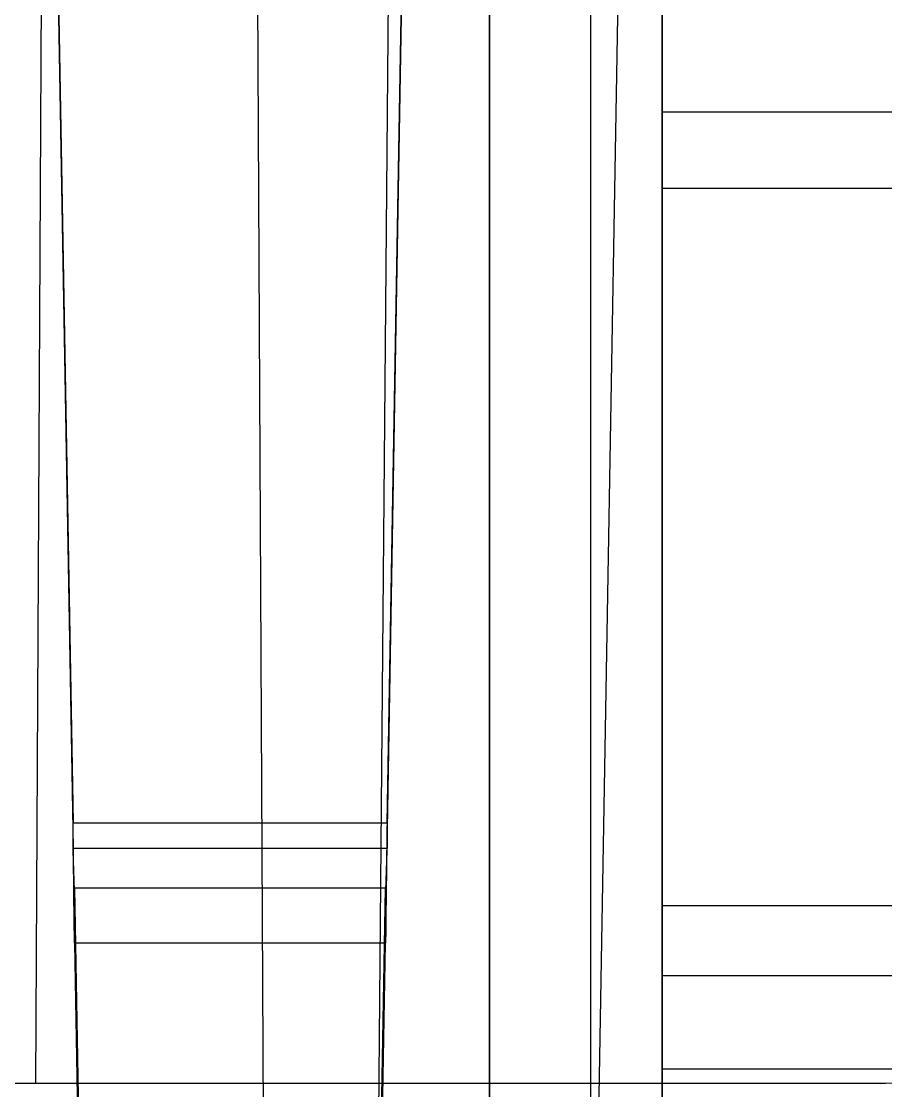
# Model space of a CAD drawing. Extents: x -4.83 to 4.83, y -5.56 to 3.84.
# Drawn here: x -2.65 to -1.45, y -3.83 to -2.345 of the extents above; entities that cross this region are included whole.
import ezdxf

# ---------------------------------------------------------------- set-up
doc = ezdxf.new("R2010")
doc.units = 0
doc.layers.get('0').update_dxf_attribs({"linetype": 'CONTINUOUS'})

# ---------------------------------------------------------------- blocks, each defined once
blk = doc.blocks.new('*U1')
at = {"color": 250}
for p, q in [((-2.61, 0, 0.42), (-2.63, -3.82, 0.4)), ((-1.8594, -4.0856, 0.9328), (-1.8594, 0, 0.9328)), ((-1.76, 0, 0.88), (-1.76, -4.0856, 0.88)), ((-1.45, -3.82, 0.4), (-1.45, -3.82))]:
    blk.add_line(p, q, dxfattribs=at)
at = {"color": 250, "extrusion": (0, -0.005236, 0.999986)}
for p in [(-2.61, 0, 0.42), (-1.45, -3.82, 0.4)]:
    blk.add_line(p, (-2.63, -3.82, 0.4), dxfattribs=at)
at = {"color": 250, "extrusion": (-0.999986, -0.005236, 0)}
for p, q in [((-2.3342, 0, 1.6358), (-2.3111, -4.4123, 1.6016)), ((-2.3342, 0, 2.2458), (-2.3108, -4.4696, 2.2692))]:
    blk.add_line(p, q, dxfattribs=at)
at = {"color": 250, "extrusion": (-0.828721, 0, -0.559661)}
for p, q in [((-2.3342, 0, 1.6358), (-2.3111, -4.4123, 1.6016)), ((-1.8594, -4.0856, 0.9328), (-1.8594, 0, 0.9328))]:
    blk.add_line(p, q, dxfattribs=at)
at = {"color": 250, "extrusion": (-0.707107, 0, 0.707107)}
for p, q in [((-2.3342, 0, 2.2458), (-2.3108, -4.4696, 2.2692)), ((-2.1587, -4.4687, 2.4213), (-2.1197, 0, 2.4603))]:
    blk.add_line(p, q, dxfattribs=at)
at = {"color": 250, "extrusion": (0, -0.008727, 0.999962)}
for p, q in [((-2.1587, -4.4687, 2.4213), (-2.1197, 0, 2.4603)), ((-2, 0, 2.4603), (-2, -4.4687, 2.4213))]:
    blk.add_line(p, q, dxfattribs=at)
at = {"color": 250, "extrusion": (1, 0, 0)}
for p, q in [((-2, -4.47, 2.42), (-2, 0, 2.4603)), ((-2, 0, 2.4603), (-2, -4.4687, 2.4213))]:
    blk.add_line(p, q, dxfattribs=at)
at = {"color": 250, "extrusion": (0, -0.009019, 0.999959)}
blk.add_line((-2, -4.47, 2.42), (-2, 0, 2.4603), dxfattribs=at)
at = {"color": 250, "extrusion": (0, -1e-16, -1)}
for p, q in [((-1.76, 0, 0.88), (-1.76, -4.0856, 0.88)), ((-1.45, -3.82), (-3.41, -3.82))]:
    blk.add_line(p, q, dxfattribs=at)
at = {"color": 250, "extrusion": (0, -1, 1e-16)}
for p, q in [((-1.45, -3.82), (-3.41, -3.82)), ((-1.45, -3.82, 0.4), (-2.63, -3.82, 0.4)), ((-1.45, -3.82, 0.4), (-1.45, -3.82))]:
    blk.add_line(p, q, dxfattribs=at)
at = {"color": 250}
blk.add_polyline3d([(-2.63, -3.82, 0.4), (-2.6325, -3.82, 0.4), (-2.6349, -3.82, 0.4), (-2.6374, -3.82, 0.4001), (-2.6399, -3.82, 0.4001), (-2.6423, -3.82, 0.4002), (-2.6448, -3.82, 0.4003), (-2.6473, -3.82, 0.4005), (-2.6497, -3.82, 0.4006)], dxfattribs=at)
blk.add_polyline3d([(-2.63, -3.82, 0.4), (-2.6325, -3.82, 0.4), (-2.6349, -3.82, 0.4), (-2.6374, -3.82, 0.4001), (-2.6399, -3.82, 0.4001), (-2.6423, -3.82, 0.4002), (-2.6448, -3.82, 0.4003), (-2.6473, -3.82, 0.4005), (-2.6497, -3.82, 0.4006)], dxfattribs=at)
at = {"color": 250, "extrusion": (0, -1e-16, -1)}
blk.add_arc((1.45, -3.52), 0.3, 180, 270, dxfattribs=at)
blk.add_arc((1.45, -3.52), 0.3, 180, 270, dxfattribs=at)
blk = doc.blocks.new('*U2')
at = {"extrusion": (3.57607e-09, 0.422618, 0.906308)}
for p, q in [((-1.76, -2.471, 2.8139), (-1.76, -0.2052, 1.7574)), ((-1.44, -2.471, 2.8139), (-1.76, -2.471, 2.8139))]:
    blk.add_line(p, q, dxfattribs=at)
at = {"extrusion": (-1, 8.7142e-09, -1.17738e-10)}
for p, q in [((-1.76, -2.471, 2.8139), (-1.76, -0.2052, 1.7574)), ((-1.76, -2.5767, 2.5874), (-1.76, -0.3109, 1.5308)), ((-1.76, -2.471, 2.8139), (-1.76, -2.5767, 2.5874))]:
    blk.add_line(p, q, dxfattribs=at)
at = {"extrusion": (-3.57607e-09, -0.422618, -0.906308)}
for q in [(-1.76, -0.3109, 1.5308), (-1.44, -2.5767, 2.5874)]:
    blk.add_line((-1.76, -2.5767, 2.5874), q, dxfattribs=at)
at = {"extrusion": (-1, 8.19598e-09, -2.56785e-10)}
for p, q in [((-1.76, -2.471, 2.8139), (-1.76, -2.5767, 2.5874)), ((-1.76, -3.5734, 2.2246), (-1.76, -3.7999, 2.3302))]:
    blk.add_line(p, q, dxfattribs=at)
for p, q in [((-1.44, -2.471, 2.8139), (-1.76, -2.471, 2.8139)), ((-1.76, -2.5767, 2.5874), (-1.44, -2.5767, 2.5874)), ((-1.44, -3.5734, 2.2246), (-1.76, -3.5734, 2.2246)), ((-1.76, -3.6699, 2.0176), (-1.44, -3.6699, 2.0176)), ((-1.76, -3.7999, 2.3302), (-1.44, -3.7999, 2.3302))]:
    blk.add_line(p, q)
at = {"extrusion": (-1, 8.13195e-09, 5.53053e-11)}
for p, q in [((-1.76, -3.5734, 2.2246), (-1.76, -3.7999, 2.3302)), ((-1.76, -3.6699, 2.0176), (-1.76, -3.5734, 2.2246)), ((-1.76, -3.8964, 2.1233), (-1.76, -3.6699, 2.0176)), ((-1.76, -3.8964, 2.1233), (-1.76, -3.7999, 2.3302))]:
    blk.add_line(p, q, dxfattribs=at)
at = {"extrusion": (7.34668e-09, 0.906308, -0.422618)}
for p, q in [((-1.76, -3.6699, 2.0176), (-1.76, -3.5734, 2.2246)), ((-1.44, -3.5734, 2.2246), (-1.76, -3.5734, 2.2246)), ((-1.76, -3.6699, 2.0176), (-1.44, -3.6699, 2.0176))]:
    blk.add_line(p, q, dxfattribs=at)
at = {"extrusion": (-1, 1.6153e-08, -4.0003e-09)}
blk.add_line((-1.76, -3.8964, 2.1233), (-1.76, -3.6699, 2.0176), dxfattribs=at)
at = {"extrusion": (-7.34668e-09, -0.906308, 0.422618)}
for p, q in [((-1.76, -3.8964, 2.1233), (-1.76, -3.7999, 2.3302)), ((-1.76, -3.7999, 2.3302), (-1.44, -3.7999, 2.3302))]:
    blk.add_line(p, q, dxfattribs=at)
at = {"extrusion": (-1, 7.71115e-09, -3.07046e-11)}
blk.add_arc((2.8936, 1.9076, 1.76), 1, 25, 115, dxfattribs=at)
blk.add_arc((2.8936, 1.9076, 1.76), 1, 25, 115, dxfattribs=at)
at = {"extrusion": (-1, 7.71115e-09, -3.07045e-11)}
blk.add_arc((2.8936, 1.9076, 1.76), 0.75, 25, 115, dxfattribs=at)
at = {"extrusion": (1, -7.71115e-09, 3.07045e-11)}
blk.add_arc((-2.8936, 1.9076, -1.76), 0.75, 65, 155, dxfattribs=at)
at = {"extrusion": (-1, 1.40295e-08, -8.55401e-09)}
blk.add_arc((3.9871, 2.1655, 1.76), 0.35, 205, 280, dxfattribs=at)
blk.add_arc((3.9871, 2.1655, 1.76), 0.35, 205, 280, dxfattribs=at)
blk = doc.blocks.new('*U3')
at = {"color": 255, "extrusion": (0, 0.087156, -0.996195)}
for p, q in [((-2.6163, -1.2661, 3.4996), (-2.5779, -3.4583, 3.3078)), ((-2.1421, -3.4583, 3.3078), (-2.1037, -1.2661, 3.4996)), ((-2.5779, -3.4583, 3.3078), (-2.1421, -3.4583, 3.3078))]:
    blk.add_line(p, q, dxfattribs=at)
at = {"color": 255, "extrusion": (-0.999848, -0.017386, -0.001521)}
for p, q in [((-2.6163, -1.2661, 3.4996), (-2.5779, -3.4583, 3.3078)), ((-2.6163, -1.301, 3.8981), (-2.5779, -3.4932, 3.7063)), ((-2.5779, -3.4932, 3.7063), (-2.5779, -3.4583, 3.3078))]:
    blk.add_line(p, q, dxfattribs=at)
at = {"color": 255, "extrusion": (0.999848, -0.017386, -0.001521)}
for p, q in [((-2.1421, -3.4583, 3.3078), (-2.1037, -1.2661, 3.4996)), ((-2.1421, -3.4932, 3.7063), (-2.1037, -1.301, 3.8981)), ((-2.1421, -3.4583, 3.3078), (-2.1421, -3.4932, 3.7063))]:
    blk.add_line(p, q, dxfattribs=at)
at = {"color": 255, "extrusion": (0, -1e-16, -1)}
blk.add_line((-1.8033, -1.2626, 3.5), (-1.86, -4.5135, 3.5), dxfattribs=at)
at = {"color": 255, "extrusion": (-0.999848, 0.017452, 0)}
for p, q in [((-1.8033, -1.2626, 3.5), (-1.86, -4.5135, 3.5)), ((-1.8033, -1.2626, 3.9), (-1.86, -4.5135, 3.9))]:
    blk.add_line(p, q, dxfattribs=at)
at = {"color": 255}
for p, q in [((-1.8033, -1.2626, 3.9), (-1.86, -4.5135, 3.9)), ((-2.5779, -3.4583, 3.3078), (-2.1421, -3.4583, 3.3078)), ((-2.5779, -3.4932, 3.7063), (-2.5779, -3.4583, 3.3078)), ((-2.1421, -3.4583, 3.3078), (-2.1421, -3.4932, 3.7063)), ((-2.5779, -3.4932, 3.7063), (-2.1421, -3.4932, 3.7063)), ((-2.5759, -3.6251, 3.3166), (-2.5759, -3.5488, 3.7092)), ((-2.1441, -3.5488, 3.7092), (-2.5759, -3.5488, 3.7092)), ((-2.1441, -3.5488, 3.7092), (-2.1441, -3.6251, 3.3166)), ((-2.1441, -3.6251, 3.3166), (-2.5759, -3.6251, 3.3166))]:
    blk.add_line(p, q, dxfattribs=at)
at = {"color": 255, "extrusion": (0, -0.087156, 0.996195)}
for p, q in [((-2.6163, -1.301, 3.8981), (-2.5779, -3.4932, 3.7063)), ((-2.1421, -3.4932, 3.7063), (-2.1037, -1.301, 3.8981)), ((-2.5779, -3.4932, 3.7063), (-2.1421, -3.4932, 3.7063))]:
    blk.add_line(p, q, dxfattribs=at)
at = {"color": 255, "extrusion": (-0.999848, -0.017132, 0.00333)}
for p, q in [((-2.5759, -3.5488, 3.7092), (-2.5625, -4.3023, 3.8557)), ((-2.5759, -3.6251, 3.3166), (-2.5759, -3.5488, 3.7092)), ((-2.5759, -3.6251, 3.3166), (-2.5625, -4.3786, 3.463))]:
    blk.add_line(p, q, dxfattribs=at)
at = {"color": 255, "extrusion": (0, 0.190809, 0.981627)}
for p, q in [((-2.1441, -3.5488, 3.7092), (-2.5759, -3.5488, 3.7092)), ((-2.5759, -3.5488, 3.7092), (-2.5625, -4.3023, 3.8557)), ((-2.1575, -4.3023, 3.8557), (-2.1441, -3.5488, 3.7092))]:
    blk.add_line(p, q, dxfattribs=at)
at = {"color": 255, "extrusion": (0.999848, -0.017132, 0.00333)}
for p, q in [((-2.1575, -4.3023, 3.8557), (-2.1441, -3.5488, 3.7092)), ((-2.1441, -3.5488, 3.7092), (-2.1441, -3.6251, 3.3166)), ((-2.1575, -4.3786, 3.463), (-2.1441, -3.6251, 3.3166))]:
    blk.add_line(p, q, dxfattribs=at)
at = {"color": 255, "extrusion": (0, -0.190809, -0.981627)}
for p, q in [((-2.5759, -3.6251, 3.3166), (-2.5625, -4.3786, 3.463)), ((-2.1441, -3.6251, 3.3166), (-2.5759, -3.6251, 3.3166)), ((-2.1575, -4.3786, 3.463), (-2.1441, -3.6251, 3.3166))]:
    blk.add_line(p, q, dxfattribs=at)
at = {"color": 255}
for points in [[(-2.5759, -3.6251, 3.3166), (-2.576, -3.6246, 3.3165), (-2.576, -3.624, 3.3164), (-2.576, -3.6235, 3.3163), (-2.576, -3.623, 3.3162), (-2.576, -3.6225, 3.3161), (-2.576, -3.622, 3.316), (-2.576, -3.6215, 3.3159), (-2.576, -3.6209, 3.3158), (-2.576, -3.6204, 3.3157), (-2.576, -3.6199, 3.3156), (-2.576, -3.6194, 3.3155), (-2.576, -3.6189, 3.3154), (-2.576, -3.6184, 3.3153), (-2.576, -3.6178, 3.3152), (-2.576, -3.6173, 3.3151), (-2.576, -3.6168, 3.315), (-2.576, -3.6163, 3.3149), (-2.576, -3.6158, 3.3148), (-2.5761, -3.6153, 3.3147), (-2.5761, -3.6147, 3.3146), (-2.5761, -3.6142, 3.3146), (-2.5761, -3.6137, 3.3145), (-2.5761, -3.6132, 3.3144), (-2.5761, -3.6127, 3.3143), (-2.5761, -3.6122, 3.3142), (-2.5761, -3.6116, 3.3141), (-2.5761, -3.6111, 3.314), (-2.5761, -3.6106, 3.3139), (-2.5761, -3.6101, 3.3138), (-2.5761, -3.6096, 3.3138), (-2.5761, -3.609, 3.3137), (-2.5761, -3.6085, 3.3136), (-2.5761, -3.608, 3.3135), (-2.5762, -3.6075, 3.3134), (-2.5762, -3.607, 3.3133), (-2.5762, -3.6065, 3.3133), (-2.5762, -3.6059, 3.3132), (-2.5762, -3.6054, 3.3131), (-2.5762, -3.6049, 3.313), (-2.5762, -3.6044, 3.3129), (-2.5762, -3.6038, 3.3128), (-2.5762, -3.6033, 3.3128), (-2.5762, -3.6028, 3.3127), (-2.5762, -3.6023, 3.3126), (-2.5762, -3.6018, 3.3125), (-2.5762, -3.6013, 3.3124), (-2.5762, -3.6007, 3.3123), (-2.5762, -3.6002, 3.3123), (-2.5762, -3.5997, 3.3122), (-2.5762, -3.5992, 3.3121), (-2.5762, -3.5987, 3.312), (-2.5763, -3.5981, 3.312), (-2.5763, -3.5976, 3.3119), (-2.5763, -3.5971, 3.3118), (-2.5763, -3.5966, 3.3117), (-2.5763, -3.5961, 3.3117), (-2.5763, -3.5955, 3.3116), (-2.5763, -3.595, 3.3115), (-2.5763, -3.5945, 3.3114), (-2.5763, -3.594, 3.3114), (-2.5763, -3.5935, 3.3113), (-2.5763, -3.5929, 3.3112), (-2.5763, -3.5924, 3.3112), (-2.5763, -3.5919, 3.3111), (-2.5763, -3.5914, 3.311), (-2.5763, -3.5909, 3.3109), (-2.5764, -3.5903, 3.3109), (-2.5764, -3.5898, 3.3108), (-2.5764, -3.5893, 3.3107), (-2.5764, -3.5888, 3.3107), (-2.5764, -3.5882, 3.3106), (-2.5764, -3.5877, 3.3105), (-2.5764, -3.5872, 3.3105), (-2.5764, -3.5867, 3.3104), (-2.5764, -3.5862, 3.3103), (-2.5764, -3.5856, 3.3103), (-2.5764, -3.5851, 3.3102), (-2.5764, -3.5846, 3.3101), (-2.5764, -3.5841, 3.3101), (-2.5764, -3.5836, 3.31), (-2.5764, -3.583, 3.3099), (-2.5764, -3.5825, 3.3099), (-2.5764, -3.582, 3.3098), (-2.5764, -3.5815, 3.3098), (-2.5765, -3.581, 3.3097), (-2.5765, -3.5804, 3.3096), (-2.5765, -3.5799, 3.3096), (-2.5765, -3.5794, 3.3095), (-2.5765, -3.5789, 3.3094), (-2.5765, -3.5783, 3.3094), (-2.5765, -3.5778, 3.3093), (-2.5765, -3.5773, 3.3093), (-2.5765, -3.5768, 3.3092), (-2.5765, -3.5762, 3.3091), (-2.5765, -3.5757, 3.3091), (-2.5765, -3.5752, 3.309), (-2.5765, -3.5747, 3.309), (-2.5765, -3.5742, 3.3089), (-2.5766, -3.5736, 3.3089), (-2.5766, -3.5731, 3.3088), (-2.5766, -3.5726, 3.3088), (-2.5766, -3.5721, 3.3087), (-2.5766, -3.5715, 3.3087), (-2.5766, -3.571, 3.3086), (-2.5766, -3.5705, 3.3085), (-2.5766, -3.57, 3.3085), (-2.5766, -3.5694, 3.3084), (-2.5766, -3.5689, 3.3084), (-2.5766, -3.5684, 3.3083), (-2.5766, -3.5679, 3.3083), (-2.5766, -3.5674, 3.3082), (-2.5766, -3.5668, 3.3082), (-2.5766, -3.5663, 3.3081), (-2.5766, -3.5658, 3.3081), (-2.5766, -3.5653, 3.308), (-2.5766, -3.5647, 3.308), (-2.5767, -3.5642, 3.3079), (-2.5767, -3.5637, 3.3079), (-2.5767, -3.5632, 3.3079), (-2.5767, -3.5627, 3.3078), (-2.5767, -3.5621, 3.3078), (-2.5767, -3.5616, 3.3077), (-2.5767, -3.5611, 3.3077), (-2.5767, -3.5606, 3.3076), (-2.5767, -3.56, 3.3076), (-2.5767, -3.5595, 3.3075), (-2.5767, -3.559, 3.3075), (-2.5767, -3.5585, 3.3075), (-2.5767, -3.5579, 3.3074), (-2.5767, -3.5574, 3.3074), (-2.5767, -3.5569, 3.3073), (-2.5768, -3.5564, 3.3073), (-2.5768, -3.5558, 3.3072), (-2.5768, -3.5553, 3.3072), (-2.5768, -3.5548, 3.3072), (-2.5768, -3.5543, 3.3071), (-2.5768, -3.5537, 3.3071), (-2.5768, -3.5532, 3.3071), (-2.5768, -3.5527, 3.307), (-2.5768, -3.5522, 3.307), (-2.5768, -3.5516, 3.307), (-2.5768, -3.5511, 3.3069), (-2.5768, -3.5506, 3.3069), (-2.5768, -3.5501, 3.3068), (-2.5768, -3.5495, 3.3068), (-2.5768, -3.549, 3.3068), (-2.5768, -3.5485, 3.3067), (-2.5768, -3.548, 3.3067), (-2.5768, -3.5474, 3.3067), (-2.5769, -3.5469, 3.3066), (-2.5769, -3.5464, 3.3066), (-2.5769, -3.5459, 3.3066), (-2.5769, -3.5454, 3.3066), (-2.5769, -3.5448, 3.3065), (-2.5769, -3.5443, 3.3065), (-2.5769, -3.5438, 3.3065), (-2.5769, -3.5433, 3.3064), (-2.5769, -3.5427, 3.3064), (-2.5769, -3.5422, 3.3064), (-2.5769, -3.5417, 3.3064), (-2.5769, -3.5412, 3.3063), (-2.5769, -3.5406, 3.3063), (-2.5769, -3.5401, 3.3063), (-2.5769, -3.5396, 3.3062), (-2.577, -3.5391, 3.3062), (-2.577, -3.5385, 3.3062), (-2.577, -3.538, 3.3062), (-2.577, -3.5375, 3.3062), (-2.577, -3.537, 3.3061), (-2.577, -3.5364, 3.3061), (-2.577, -3.5359, 3.3061), (-2.577, -3.5354, 3.3061), (-2.577, -3.5349, 3.306), (-2.577, -3.5343, 3.306), (-2.577, -3.5338, 3.306), (-2.577, -3.5333, 3.306), (-2.577, -3.5328, 3.306), (-2.577, -3.5322, 3.3059), (-2.577, -3.5317, 3.3059), (-2.577, -3.5312, 3.3059), (-2.577, -3.5307, 3.3059), (-2.577, -3.5301, 3.3059), (-2.5771, -3.5296, 3.3058), (-2.5771, -3.5291, 3.3058), (-2.5771, -3.5286, 3.3058), (-2.5771, -3.528, 3.3058), (-2.5771, -3.5275, 3.3058), (-2.5771, -3.527, 3.3058), (-2.5771, -3.5265, 3.3058), (-2.5771, -3.5259, 3.3057), (-2.5771, -3.5254, 3.3057), (-2.5771, -3.5249, 3.3057), (-2.5771, -3.5244, 3.3057), (-2.5771, -3.5238, 3.3057), (-2.5771, -3.5233, 3.3057), (-2.5771, -3.5228, 3.3057), (-2.5772, -3.5223, 3.3057), (-2.5772, -3.5217, 3.3056), (-2.5772, -3.5212, 3.3056), (-2.5772, -3.5207, 3.3056), (-2.5772, -3.5202, 3.3056), (-2.5772, -3.5196, 3.3056), (-2.5772, -3.5191, 3.3056), (-2.5772, -3.5186, 3.3056), (-2.5772, -3.5181, 3.3056), (-2.5772, -3.5175, 3.3056), (-2.5772, -3.517, 3.3056), (-2.5772, -3.5165, 3.3056), (-2.5772, -3.516, 3.3056), (-2.5772, -3.5154, 3.3056), (-2.5772, -3.5149, 3.3056), (-2.5772, -3.5144, 3.3056), (-2.5772, -3.5139, 3.3056), (-2.5772, -3.5133, 3.3056), (-2.5773, -3.5128, 3.3056), (-2.5773, -3.5123, 3.3056), (-2.5773, -3.5118, 3.3056), (-2.5773, -3.5112, 3.3056), (-2.5773, -3.5107, 3.3056), (-2.5773, -3.5102, 3.3056), (-2.5773, -3.5097, 3.3056), (-2.5773, -3.5091, 3.3056), (-2.5773, -3.5086, 3.3056), (-2.5773, -3.5081, 3.3056), (-2.5773, -3.5076, 3.3056), (-2.5773, -3.5071, 3.3056), (-2.5773, -3.5065, 3.3056), (-2.5773, -3.506, 3.3056), (-2.5773, -3.5055, 3.3056), (-2.5774, -3.505, 3.3056), (-2.5774, -3.5044, 3.3056), (-2.5774, -3.5039, 3.3056), (-2.5774, -3.5034, 3.3056), (-2.5774, -3.5029, 3.3056), (-2.5774, -3.5023, 3.3056), (-2.5774, -3.5018, 3.3056), (-2.5774, -3.5013, 3.3056), (-2.5774, -3.5008, 3.3056), (-2.5774, -3.5002, 3.3056), (-2.5774, -3.4997, 3.3056), (-2.5774, -3.4992, 3.3056), (-2.5774, -3.4987, 3.3057), (-2.5774, -3.4981, 3.3057), (-2.5774, -3.4976, 3.3057), (-2.5774, -3.4971, 3.3057), (-2.5774, -3.4966, 3.3057), (-2.5774, -3.496, 3.3057), (-2.5775, -3.4955, 3.3057), (-2.5775, -3.495, 3.3058), (-2.5775, -3.4945, 3.3058), (-2.5775, -3.4939, 3.3058), (-2.5775, -3.4934, 3.3058), (-2.5775, -3.4929, 3.3058), (-2.5775, -3.4924, 3.3058), (-2.5775, -3.4918, 3.3058), (-2.5775, -3.4913, 3.3059), (-2.5775, -3.4908, 3.3059), (-2.5775, -3.4903, 3.3059), (-2.5775, -3.4897, 3.3059), (-2.5775, -3.4892, 3.3059), (-2.5775, -3.4887, 3.306), (-2.5775, -3.4882, 3.306), (-2.5776, -3.4876, 3.306), (-2.5776, -3.4871, 3.306), (-2.5776, -3.4866, 3.306), (-2.5776, -3.4861, 3.306), (-2.5776, -3.4855, 3.3061), (-2.5776, -3.485, 3.3061), (-2.5776, -3.4845, 3.3061), (-2.5776, -3.484, 3.3061), (-2.5776, -3.4834, 3.3062), (-2.5776, -3.4829, 3.3062), (-2.5776, -3.4824, 3.3062), (-2.5776, -3.4819, 3.3062), (-2.5776, -3.4813, 3.3063), (-2.5776, -3.4808, 3.3063), (-2.5776, -3.4803, 3.3063), (-2.5776, -3.4798, 3.3063), (-2.5777, -3.4792, 3.3064), (-2.5777, -3.4787, 3.3064), (-2.5777, -3.4782, 3.3064), (-2.5777, -3.4777, 3.3064), (-2.5777, -3.4771, 3.3065), (-2.5777, -3.4766, 3.3065), (-2.5777, -3.4761, 3.3065), (-2.5777, -3.4756, 3.3066), (-2.5777, -3.475, 3.3066), (-2.5777, -3.4745, 3.3066), (-2.5777, -3.474, 3.3067), (-2.5777, -3.4735, 3.3067), (-2.5777, -3.4729, 3.3067), (-2.5777, -3.4724, 3.3068), (-2.5777, -3.4719, 3.3068), (-2.5777, -3.4714, 3.3068), (-2.5777, -3.4708, 3.3069), (-2.5777, -3.4703, 3.3069), (-2.5778, -3.4698, 3.3069), (-2.5778, -3.4693, 3.307), (-2.5778, -3.4688, 3.307), (-2.5778, -3.4682, 3.307), (-2.5778, -3.4677, 3.3071), (-2.5778, -3.4672, 3.3071), (-2.5778, -3.4667, 3.3072), (-2.5778, -3.4661, 3.3072), (-2.5778, -3.4656, 3.3072), (-2.5778, -3.4651, 3.3073), (-2.5778, -3.4646, 3.3073), (-2.5778, -3.464, 3.3074), (-2.5778, -3.4635, 3.3074), (-2.5778, -3.463, 3.3074), (-2.5778, -3.4625, 3.3075), (-2.5779, -3.4619, 3.3075), (-2.5779, -3.4614, 3.3076), (-2.5779, -3.4609, 3.3076), (-2.5779, -3.4604, 3.3077), (-2.5779, -3.4599, 3.3077), (-2.5779, -3.4593, 3.3077), (-2.5779, -3.4588, 3.3078), (-2.5779, -3.4583, 3.3078)], [(-2.5759, -3.6251, 3.3166), (-2.576, -3.6246, 3.3165), (-2.576, -3.624, 3.3164), (-2.576, -3.6235, 3.3163), (-2.576, -3.623, 3.3162), (-2.576, -3.6225, 3.3161), (-2.576, -3.622, 3.316), (-2.576, -3.6215, 3.3159), (-2.576, -3.6209, 3.3158), (-2.576, -3.6204, 3.3157), (-2.576, -3.6199, 3.3156), (-2.576, -3.6194, 3.3155), (-2.576, -3.6189, 3.3154), (-2.576, -3.6184, 3.3153), (-2.576, -3.6178, 3.3152), (-2.576, -3.6173, 3.3151), (-2.576, -3.6168, 3.315), (-2.576, -3.6163, 3.3149), (-2.576, -3.6158, 3.3148), (-2.5761, -3.6153, 3.3147), (-2.5761, -3.6147, 3.3146), (-2.5761, -3.6142, 3.3146), (-2.5761, -3.6137, 3.3145), (-2.5761, -3.6132, 3.3144), (-2.5761, -3.6127, 3.3143), (-2.5761, -3.6122, 3.3142), (-2.5761, -3.6116, 3.3141), (-2.5761, -3.6111, 3.314), (-2.5761, -3.6106, 3.3139), (-2.5761, -3.6101, 3.3138), (-2.5761, -3.6096, 3.3138), (-2.5761, -3.609, 3.3137), (-2.5761, -3.6085, 3.3136), (-2.5761, -3.608, 3.3135), (-2.5762, -3.6075, 3.3134), (-2.5762, -3.607, 3.3133), (-2.5762, -3.6065, 3.3133), (-2.5762, -3.6059, 3.3132), (-2.5762, -3.6054, 3.3131), (-2.5762, -3.6049, 3.313), (-2.5762, -3.6044, 3.3129), (-2.5762, -3.6038, 3.3128), (-2.5762, -3.6033, 3.3128), (-2.5762, -3.6028, 3.3127), (-2.5762, -3.6023, 3.3126), (-2.5762, -3.6018, 3.3125), (-2.5762, -3.6013, 3.3124), (-2.5762, -3.6007, 3.3123), (-2.5762, -3.6002, 3.3123), (-2.5762, -3.5997, 3.3122), (-2.5762, -3.5992, 3.3121), (-2.5762, -3.5987, 3.312), (-2.5763, -3.5981, 3.312), (-2.5763, -3.5976, 3.3119), (-2.5763, -3.5971, 3.3118), (-2.5763, -3.5966, 3.3117), (-2.5763, -3.5961, 3.3117), (-2.5763, -3.5955, 3.3116), (-2.5763, -3.595, 3.3115), (-2.5763, -3.5945, 3.3114), (-2.5763, -3.594, 3.3114), (-2.5763, -3.5935, 3.3113), (-2.5763, -3.5929, 3.3112), (-2.5763, -3.5924, 3.3112), (-2.5763, -3.5919, 3.3111), (-2.5763, -3.5914, 3.311), (-2.5763, -3.5909, 3.3109), (-2.5764, -3.5903, 3.3109), (-2.5764, -3.5898, 3.3108), (-2.5764, -3.5893, 3.3107), (-2.5764, -3.5888, 3.3107), (-2.5764, -3.5882, 3.3106), (-2.5764, -3.5877, 3.3105), (-2.5764, -3.5872, 3.3105), (-2.5764, -3.5867, 3.3104), (-2.5764, -3.5862, 3.3103), (-2.5764, -3.5856, 3.3103), (-2.5764, -3.5851, 3.3102), (-2.5764, -3.5846, 3.3101), (-2.5764, -3.5841, 3.3101), (-2.5764, -3.5836, 3.31), (-2.5764, -3.583, 3.3099), (-2.5764, -3.5825, 3.3099), (-2.5764, -3.582, 3.3098), (-2.5764, -3.5815, 3.3098), (-2.5765, -3.581, 3.3097), (-2.5765, -3.5804, 3.3096), (-2.5765, -3.5799, 3.3096), (-2.5765, -3.5794, 3.3095), (-2.5765, -3.5789, 3.3094), (-2.5765, -3.5783, 3.3094), (-2.5765, -3.5778, 3.3093), (-2.5765, -3.5773, 3.3093), (-2.5765, -3.5768, 3.3092), (-2.5765, -3.5762, 3.3091), (-2.5765, -3.5757, 3.3091), (-2.5765, -3.5752, 3.309), (-2.5765, -3.5747, 3.309), (-2.5765, -3.5742, 3.3089), (-2.5766, -3.5736, 3.3089), (-2.5766, -3.5731, 3.3088), (-2.5766, -3.5726, 3.3088), (-2.5766, -3.5721, 3.3087), (-2.5766, -3.5715, 3.3087), (-2.5766, -3.571, 3.3086), (-2.5766, -3.5705, 3.3085), (-2.5766, -3.57, 3.3085), (-2.5766, -3.5694, 3.3084), (-2.5766, -3.5689, 3.3084), (-2.5766, -3.5684, 3.3083), (-2.5766, -3.5679, 3.3083), (-2.5766, -3.5674, 3.3082), (-2.5766, -3.5668, 3.3082), (-2.5766, -3.5663, 3.3081), (-2.5766, -3.5658, 3.3081), (-2.5766, -3.5653, 3.308), (-2.5766, -3.5647, 3.308), (-2.5767, -3.5642, 3.3079), (-2.5767, -3.5637, 3.3079), (-2.5767, -3.5632, 3.3079), (-2.5767, -3.5627, 3.3078), (-2.5767, -3.5621, 3.3078), (-2.5767, -3.5616, 3.3077), (-2.5767, -3.5611, 3.3077), (-2.5767, -3.5606, 3.3076), (-2.5767, -3.56, 3.3076), (-2.5767, -3.5595, 3.3075), (-2.5767, -3.559, 3.3075), (-2.5767, -3.5585, 3.3075), (-2.5767, -3.5579, 3.3074), (-2.5767, -3.5574, 3.3074), (-2.5767, -3.5569, 3.3073), (-2.5768, -3.5564, 3.3073), (-2.5768, -3.5558, 3.3072), (-2.5768, -3.5553, 3.3072), (-2.5768, -3.5548, 3.3072), (-2.5768, -3.5543, 3.3071), (-2.5768, -3.5537, 3.3071), (-2.5768, -3.5532, 3.3071), (-2.5768, -3.5527, 3.307), (-2.5768, -3.5522, 3.307), (-2.5768, -3.5516, 3.307), (-2.5768, -3.5511, 3.3069), (-2.5768, -3.5506, 3.3069), (-2.5768, -3.5501, 3.3068), (-2.5768, -3.5495, 3.3068), (-2.5768, -3.549, 3.3068), (-2.5768, -3.5485, 3.3067), (-2.5768, -3.548, 3.3067), (-2.5768, -3.5474, 3.3067), (-2.5769, -3.5469, 3.3066), (-2.5769, -3.5464, 3.3066), (-2.5769, -3.5459, 3.3066), (-2.5769, -3.5454, 3.3066), (-2.5769, -3.5448, 3.3065), (-2.5769, -3.5443, 3.3065), (-2.5769, -3.5438, 3.3065), (-2.5769, -3.5433, 3.3064), (-2.5769, -3.5427, 3.3064), (-2.5769, -3.5422, 3.3064), (-2.5769, -3.5417, 3.3064), (-2.5769, -3.5412, 3.3063), (-2.5769, -3.5406, 3.3063), (-2.5769, -3.5401, 3.3063), (-2.5769, -3.5396, 3.3062), (-2.577, -3.5391, 3.3062), (-2.577, -3.5385, 3.3062), (-2.577, -3.538, 3.3062), (-2.577, -3.5375, 3.3062), (-2.577, -3.537, 3.3061), (-2.577, -3.5364, 3.3061), (-2.577, -3.5359, 3.3061), (-2.577, -3.5354, 3.3061), (-2.577, -3.5349, 3.306), (-2.577, -3.5343, 3.306), (-2.577, -3.5338, 3.306), (-2.577, -3.5333, 3.306), (-2.577, -3.5328, 3.306), (-2.577, -3.5322, 3.3059), (-2.577, -3.5317, 3.3059), (-2.577, -3.5312, 3.3059), (-2.577, -3.5307, 3.3059), (-2.577, -3.5301, 3.3059), (-2.5771, -3.5296, 3.3058), (-2.5771, -3.5291, 3.3058), (-2.5771, -3.5286, 3.3058), (-2.5771, -3.528, 3.3058), (-2.5771, -3.5275, 3.3058), (-2.5771, -3.527, 3.3058), (-2.5771, -3.5265, 3.3058), (-2.5771, -3.5259, 3.3057), (-2.5771, -3.5254, 3.3057), (-2.5771, -3.5249, 3.3057), (-2.5771, -3.5244, 3.3057), (-2.5771, -3.5238, 3.3057), (-2.5771, -3.5233, 3.3057), (-2.5771, -3.5228, 3.3057), (-2.5772, -3.5223, 3.3057), (-2.5772, -3.5217, 3.3056), (-2.5772, -3.5212, 3.3056), (-2.5772, -3.5207, 3.3056), (-2.5772, -3.5202, 3.3056), (-2.5772, -3.5196, 3.3056), (-2.5772, -3.5191, 3.3056), (-2.5772, -3.5186, 3.3056), (-2.5772, -3.5181, 3.3056), (-2.5772, -3.5175, 3.3056), (-2.5772, -3.517, 3.3056), (-2.5772, -3.5165, 3.3056), (-2.5772, -3.516, 3.3056), (-2.5772, -3.5154, 3.3056), (-2.5772, -3.5149, 3.3056), (-2.5772, -3.5144, 3.3056), (-2.5772, -3.5139, 3.3056), (-2.5772, -3.5133, 3.3056), (-2.5773, -3.5128, 3.3056), (-2.5773, -3.5123, 3.3056), (-2.5773, -3.5118, 3.3056), (-2.5773, -3.5112, 3.3056), (-2.5773, -3.5107, 3.3056), (-2.5773, -3.5102, 3.3056), (-2.5773, -3.5097, 3.3056), (-2.5773, -3.5091, 3.3056), (-2.5773, -3.5086, 3.3056), (-2.5773, -3.5081, 3.3056), (-2.5773, -3.5076, 3.3056), (-2.5773, -3.5071, 3.3056), (-2.5773, -3.5065, 3.3056), (-2.5773, -3.506, 3.3056), (-2.5773, -3.5055, 3.3056), (-2.5774, -3.505, 3.3056), (-2.5774, -3.5044, 3.3056), (-2.5774, -3.5039, 3.3056), (-2.5774, -3.5034, 3.3056), (-2.5774, -3.5029, 3.3056), (-2.5774, -3.5023, 3.3056), (-2.5774, -3.5018, 3.3056), (-2.5774, -3.5013, 3.3056), (-2.5774, -3.5008, 3.3056), (-2.5774, -3.5002, 3.3056), (-2.5774, -3.4997, 3.3056), (-2.5774, -3.4992, 3.3056), (-2.5774, -3.4987, 3.3057), (-2.5774, -3.4981, 3.3057), (-2.5774, -3.4976, 3.3057), (-2.5774, -3.4971, 3.3057), (-2.5774, -3.4966, 3.3057), (-2.5774, -3.496, 3.3057), (-2.5775, -3.4955, 3.3057), (-2.5775, -3.495, 3.3058), (-2.5775, -3.4945, 3.3058), (-2.5775, -3.4939, 3.3058), (-2.5775, -3.4934, 3.3058), (-2.5775, -3.4929, 3.3058), (-2.5775, -3.4924, 3.3058), (-2.5775, -3.4918, 3.3058), (-2.5775, -3.4913, 3.3059), (-2.5775, -3.4908, 3.3059), (-2.5775, -3.4903, 3.3059), (-2.5775, -3.4897, 3.3059), (-2.5775, -3.4892, 3.3059), (-2.5775, -3.4887, 3.306), (-2.5775, -3.4882, 3.306), (-2.5776, -3.4876, 3.306), (-2.5776, -3.4871, 3.306), (-2.5776, -3.4866, 3.306), (-2.5776, -3.4861, 3.306), (-2.5776, -3.4855, 3.3061), (-2.5776, -3.485, 3.3061), (-2.5776, -3.4845, 3.3061), (-2.5776, -3.484, 3.3061), (-2.5776, -3.4834, 3.3062), (-2.5776, -3.4829, 3.3062), (-2.5776, -3.4824, 3.3062), (-2.5776, -3.4819, 3.3062), (-2.5776, -3.4813, 3.3063), (-2.5776, -3.4808, 3.3063), (-2.5776, -3.4803, 3.3063), (-2.5776, -3.4798, 3.3063), (-2.5777, -3.4792, 3.3064), (-2.5777, -3.4787, 3.3064), (-2.5777, -3.4782, 3.3064), (-2.5777, -3.4777, 3.3064), (-2.5777, -3.4771, 3.3065), (-2.5777, -3.4766, 3.3065), (-2.5777, -3.4761, 3.3065), (-2.5777, -3.4756, 3.3066), (-2.5777, -3.475, 3.3066), (-2.5777, -3.4745, 3.3066), (-2.5777, -3.474, 3.3067), (-2.5777, -3.4735, 3.3067), (-2.5777, -3.4729, 3.3067), (-2.5777, -3.4724, 3.3068), (-2.5777, -3.4719, 3.3068), (-2.5777, -3.4714, 3.3068), (-2.5777, -3.4708, 3.3069), (-2.5777, -3.4703, 3.3069), (-2.5778, -3.4698, 3.3069), (-2.5778, -3.4693, 3.307), (-2.5778, -3.4688, 3.307), (-2.5778, -3.4682, 3.307), (-2.5778, -3.4677, 3.3071), (-2.5778, -3.4672, 3.3071), (-2.5778, -3.4667, 3.3072), (-2.5778, -3.4661, 3.3072), (-2.5778, -3.4656, 3.3072), (-2.5778, -3.4651, 3.3073), (-2.5778, -3.4646, 3.3073), (-2.5778, -3.464, 3.3074), (-2.5778, -3.4635, 3.3074), (-2.5778, -3.463, 3.3074), (-2.5778, -3.4625, 3.3075), (-2.5779, -3.4619, 3.3075), (-2.5779, -3.4614, 3.3076), (-2.5779, -3.4609, 3.3076), (-2.5779, -3.4604, 3.3077), (-2.5779, -3.4599, 3.3077), (-2.5779, -3.4593, 3.3077), (-2.5779, -3.4588, 3.3078), (-2.5779, -3.4583, 3.3078)], [(-2.1421, -3.4583, 3.3078), (-2.1421, -3.4588, 3.3078), (-2.1421, -3.4593, 3.3077), (-2.1421, -3.4599, 3.3077), (-2.1421, -3.4604, 3.3077), (-2.1421, -3.4609, 3.3076), (-2.1421, -3.4614, 3.3076), (-2.1421, -3.462, 3.3075), (-2.1422, -3.4625, 3.3075), (-2.1422, -3.463, 3.3074), (-2.1422, -3.4635, 3.3074), (-2.1422, -3.4641, 3.3074), (-2.1422, -3.4646, 3.3073), (-2.1422, -3.4651, 3.3073), (-2.1422, -3.4656, 3.3072), (-2.1422, -3.4661, 3.3072), (-2.1422, -3.4667, 3.3072), (-2.1422, -3.4672, 3.3071), (-2.1422, -3.4677, 3.3071), (-2.1422, -3.4682, 3.307), (-2.1422, -3.4688, 3.307), (-2.1422, -3.4693, 3.307), (-2.1422, -3.4698, 3.3069), (-2.1423, -3.4703, 3.3069), (-2.1423, -3.4709, 3.3069), (-2.1423, -3.4714, 3.3068), (-2.1423, -3.4719, 3.3068), (-2.1423, -3.4724, 3.3068), (-2.1423, -3.473, 3.3067), (-2.1423, -3.4735, 3.3067), (-2.1423, -3.474, 3.3067), (-2.1423, -3.4745, 3.3066), (-2.1423, -3.4751, 3.3066), (-2.1423, -3.4756, 3.3066), (-2.1423, -3.4761, 3.3065), (-2.1423, -3.4766, 3.3065), (-2.1423, -3.4772, 3.3065), (-2.1423, -3.4777, 3.3064), (-2.1423, -3.4782, 3.3064), (-2.1423, -3.4787, 3.3064), (-2.1423, -3.4793, 3.3064), (-2.1424, -3.4798, 3.3063), (-2.1424, -3.4803, 3.3063), (-2.1424, -3.4808, 3.3063), (-2.1424, -3.4814, 3.3063), (-2.1424, -3.4819, 3.3062), (-2.1424, -3.4824, 3.3062), (-2.1424, -3.4829, 3.3062), (-2.1424, -3.4835, 3.3062), (-2.1424, -3.484, 3.3061), (-2.1424, -3.4845, 3.3061), (-2.1424, -3.485, 3.3061), (-2.1424, -3.4856, 3.3061), (-2.1424, -3.4861, 3.306), (-2.1424, -3.4866, 3.306), (-2.1424, -3.4871, 3.306), (-2.1425, -3.4877, 3.306), (-2.1425, -3.4882, 3.306), (-2.1425, -3.4887, 3.3059), (-2.1425, -3.4892, 3.3059), (-2.1425, -3.4898, 3.3059), (-2.1425, -3.4903, 3.3059), (-2.1425, -3.4908, 3.3059), (-2.1425, -3.4913, 3.3058), (-2.1425, -3.4919, 3.3058), (-2.1425, -3.4924, 3.3058), (-2.1425, -3.4929, 3.3058), (-2.1425, -3.4934, 3.3058), (-2.1425, -3.494, 3.3058), (-2.1425, -3.4945, 3.3058), (-2.1425, -3.495, 3.3058), (-2.1425, -3.4956, 3.3057), (-2.1425, -3.4961, 3.3057), (-2.1425, -3.4966, 3.3057), (-2.1426, -3.4971, 3.3057), (-2.1426, -3.4977, 3.3057), (-2.1426, -3.4982, 3.3057), (-2.1426, -3.4987, 3.3057), (-2.1426, -3.4992, 3.3056), (-2.1426, -3.4998, 3.3056), (-2.1426, -3.5003, 3.3056), (-2.1426, -3.5008, 3.3056), (-2.1426, -3.5013, 3.3056), (-2.1426, -3.5019, 3.3056), (-2.1426, -3.5024, 3.3056), (-2.1426, -3.5029, 3.3056), (-2.1426, -3.5034, 3.3056), (-2.1426, -3.504, 3.3056), (-2.1427, -3.5045, 3.3056), (-2.1427, -3.505, 3.3056), (-2.1427, -3.5055, 3.3056), (-2.1427, -3.5061, 3.3056), (-2.1427, -3.5066, 3.3056), (-2.1427, -3.5071, 3.3056), (-2.1427, -3.5076, 3.3056), (-2.1427, -3.5082, 3.3056), (-2.1427, -3.5087, 3.3056), (-2.1427, -3.5092, 3.3056), (-2.1427, -3.5097, 3.3055), (-2.1427, -3.5103, 3.3055), (-2.1427, -3.5108, 3.3055), (-2.1427, -3.5113, 3.3055), (-2.1427, -3.5118, 3.3056), (-2.1427, -3.5124, 3.3056), (-2.1427, -3.5129, 3.3056), (-2.1427, -3.5134, 3.3056), (-2.1428, -3.5139, 3.3056), (-2.1428, -3.5145, 3.3056), (-2.1428, -3.515, 3.3056), (-2.1428, -3.5155, 3.3056), (-2.1428, -3.516, 3.3056), (-2.1428, -3.5166, 3.3056), (-2.1428, -3.5171, 3.3056), (-2.1428, -3.5176, 3.3056), (-2.1428, -3.5181, 3.3056), (-2.1428, -3.5187, 3.3056), (-2.1428, -3.5192, 3.3056), (-2.1428, -3.5197, 3.3056), (-2.1428, -3.5202, 3.3056), (-2.1428, -3.5208, 3.3056), (-2.1428, -3.5213, 3.3056), (-2.1429, -3.5218, 3.3056), (-2.1429, -3.5223, 3.3057), (-2.1429, -3.5229, 3.3057), (-2.1429, -3.5234, 3.3057), (-2.1429, -3.5239, 3.3057), (-2.1429, -3.5244, 3.3057), (-2.1429, -3.525, 3.3057), (-2.1429, -3.5255, 3.3057), (-2.1429, -3.526, 3.3057), (-2.1429, -3.5265, 3.3058), (-2.1429, -3.5271, 3.3058), (-2.1429, -3.5276, 3.3058), (-2.1429, -3.5281, 3.3058), (-2.1429, -3.5286, 3.3058), (-2.1429, -3.5292, 3.3058), (-2.1429, -3.5297, 3.3058), (-2.1429, -3.5302, 3.3059), (-2.1429, -3.5307, 3.3059), (-2.143, -3.5313, 3.3059), (-2.143, -3.5318, 3.3059), (-2.143, -3.5323, 3.3059), (-2.143, -3.5328, 3.306), (-2.143, -3.5334, 3.306), (-2.143, -3.5339, 3.306), (-2.143, -3.5344, 3.306), (-2.143, -3.5349, 3.306), (-2.143, -3.5355, 3.3061), (-2.143, -3.536, 3.3061), (-2.143, -3.5365, 3.3061), (-2.143, -3.537, 3.3061), (-2.143, -3.5376, 3.3062), (-2.143, -3.5381, 3.3062), (-2.143, -3.5386, 3.3062), (-2.1431, -3.5391, 3.3062), (-2.1431, -3.5397, 3.3062), (-2.1431, -3.5402, 3.3063), (-2.1431, -3.5407, 3.3063), (-2.1431, -3.5412, 3.3063), (-2.1431, -3.5418, 3.3064), (-2.1431, -3.5423, 3.3064), (-2.1431, -3.5428, 3.3064), (-2.1431, -3.5434, 3.3064), (-2.1431, -3.5439, 3.3065), (-2.1431, -3.5444, 3.3065), (-2.1431, -3.5449, 3.3065), (-2.1431, -3.5455, 3.3066), (-2.1431, -3.546, 3.3066), (-2.1431, -3.5465, 3.3066), (-2.1431, -3.547, 3.3066), (-2.1431, -3.5475, 3.3067), (-2.1431, -3.5481, 3.3067), (-2.1432, -3.5486, 3.3068), (-2.1432, -3.5491, 3.3068), (-2.1432, -3.5496, 3.3068), (-2.1432, -3.5502, 3.3068), (-2.1432, -3.5507, 3.3069), (-2.1432, -3.5512, 3.3069), (-2.1432, -3.5517, 3.307), (-2.1432, -3.5522, 3.307), (-2.1432, -3.5528, 3.307), (-2.1432, -3.5533, 3.3071), (-2.1432, -3.5538, 3.3071), (-2.1432, -3.5543, 3.3071), (-2.1432, -3.5549, 3.3072), (-2.1432, -3.5554, 3.3072), (-2.1433, -3.5559, 3.3073), (-2.1433, -3.5564, 3.3073), (-2.1433, -3.557, 3.3073), (-2.1433, -3.5575, 3.3074), (-2.1433, -3.558, 3.3074), (-2.1433, -3.5585, 3.3075), (-2.1433, -3.5591, 3.3075), (-2.1433, -3.5596, 3.3075), (-2.1433, -3.5601, 3.3076), (-2.1433, -3.5606, 3.3076), (-2.1433, -3.5612, 3.3077), (-2.1433, -3.5617, 3.3077), (-2.1433, -3.5622, 3.3078), (-2.1433, -3.5627, 3.3078), (-2.1433, -3.5632, 3.3079), (-2.1433, -3.5638, 3.3079), (-2.1433, -3.5643, 3.3079), (-2.1433, -3.5648, 3.308), (-2.1434, -3.5653, 3.3081), (-2.1434, -3.5659, 3.3081), (-2.1434, -3.5664, 3.3081), (-2.1434, -3.5669, 3.3082), (-2.1434, -3.5674, 3.3082), (-2.1434, -3.568, 3.3083), (-2.1434, -3.5685, 3.3083), (-2.1434, -3.569, 3.3084), (-2.1434, -3.5695, 3.3085), (-2.1434, -3.57, 3.3085), (-2.1434, -3.5706, 3.3085), (-2.1434, -3.5711, 3.3086), (-2.1434, -3.5716, 3.3087), (-2.1434, -3.5721, 3.3087), (-2.1434, -3.5726, 3.3088), (-2.1435, -3.5732, 3.3088), (-2.1435, -3.5737, 3.3089), (-2.1435, -3.5742, 3.3089), (-2.1435, -3.5747, 3.309), (-2.1435, -3.5753, 3.309), (-2.1435, -3.5758, 3.3091), (-2.1435, -3.5763, 3.3091), (-2.1435, -3.5768, 3.3092), (-2.1435, -3.5774, 3.3093), (-2.1435, -3.5779, 3.3093), (-2.1435, -3.5784, 3.3094), (-2.1435, -3.5789, 3.3095), (-2.1435, -3.5794, 3.3095), (-2.1435, -3.58, 3.3096), (-2.1435, -3.5805, 3.3096), (-2.1435, -3.581, 3.3097), (-2.1435, -3.5815, 3.3098), (-2.1435, -3.582, 3.3098), (-2.1436, -3.5826, 3.3099), (-2.1436, -3.5831, 3.3099), (-2.1436, -3.5836, 3.31), (-2.1436, -3.5841, 3.3101), (-2.1436, -3.5846, 3.3101), (-2.1436, -3.5852, 3.3102), (-2.1436, -3.5857, 3.3103), (-2.1436, -3.5862, 3.3103), (-2.1436, -3.5867, 3.3104), (-2.1436, -3.5873, 3.3105), (-2.1436, -3.5878, 3.3105), (-2.1436, -3.5883, 3.3106), (-2.1436, -3.5888, 3.3107), (-2.1436, -3.5893, 3.3107), (-2.1436, -3.5899, 3.3108), (-2.1437, -3.5904, 3.3109), (-2.1437, -3.5909, 3.3109), (-2.1437, -3.5914, 3.311), (-2.1437, -3.5919, 3.3111), (-2.1437, -3.5925, 3.3112), (-2.1437, -3.593, 3.3112), (-2.1437, -3.5935, 3.3113), (-2.1437, -3.594, 3.3114), (-2.1437, -3.5945, 3.3114), (-2.1437, -3.5951, 3.3115), (-2.1437, -3.5956, 3.3116), (-2.1437, -3.5961, 3.3117), (-2.1437, -3.5966, 3.3117), (-2.1437, -3.5971, 3.3118), (-2.1437, -3.5977, 3.3119), (-2.1437, -3.5982, 3.312), (-2.1437, -3.5987, 3.3121), (-2.1437, -3.5992, 3.3121), (-2.1438, -3.5997, 3.3122), (-2.1438, -3.6002, 3.3123), (-2.1438, -3.6008, 3.3124), (-2.1438, -3.6013, 3.3124), (-2.1438, -3.6018, 3.3125), (-2.1438, -3.6023, 3.3126), (-2.1438, -3.6029, 3.3127), (-2.1438, -3.6034, 3.3128), (-2.1438, -3.6039, 3.3128), (-2.1438, -3.6044, 3.3129), (-2.1438, -3.6049, 3.313), (-2.1438, -3.6054, 3.3131), (-2.1438, -3.606, 3.3132), (-2.1438, -3.6065, 3.3133), (-2.1439, -3.607, 3.3133), (-2.1439, -3.6075, 3.3134), (-2.1439, -3.608, 3.3135), (-2.1439, -3.6086, 3.3136), (-2.1439, -3.6091, 3.3137), (-2.1439, -3.6096, 3.3138), (-2.1439, -3.6101, 3.3138), (-2.1439, -3.6106, 3.3139), (-2.1439, -3.6111, 3.314), (-2.1439, -3.6117, 3.3141), (-2.1439, -3.6122, 3.3142), (-2.1439, -3.6127, 3.3143), (-2.1439, -3.6132, 3.3144), (-2.1439, -3.6137, 3.3145), (-2.1439, -3.6142, 3.3146), (-2.1439, -3.6148, 3.3147), (-2.1439, -3.6153, 3.3148), (-2.1439, -3.6158, 3.3148), (-2.144, -3.6163, 3.3149), (-2.144, -3.6168, 3.315), (-2.144, -3.6173, 3.3151), (-2.144, -3.6179, 3.3152), (-2.144, -3.6184, 3.3153), (-2.144, -3.6189, 3.3154), (-2.144, -3.6194, 3.3155), (-2.144, -3.6199, 3.3156), (-2.144, -3.6204, 3.3157), (-2.144, -3.621, 3.3158), (-2.144, -3.6215, 3.3159), (-2.144, -3.622, 3.316), (-2.144, -3.6225, 3.3161), (-2.144, -3.623, 3.3162), (-2.144, -3.6235, 3.3163), (-2.1441, -3.624, 3.3164), (-2.1441, -3.6246, 3.3165), (-2.1441, -3.6251, 3.3166)], [(-2.1421, -3.4583, 3.3078), (-2.1421, -3.4588, 3.3078), (-2.1421, -3.4593, 3.3077), (-2.1421, -3.4599, 3.3077), (-2.1421, -3.4604, 3.3077), (-2.1421, -3.4609, 3.3076), (-2.1421, -3.4614, 3.3076), (-2.1421, -3.462, 3.3075), (-2.1422, -3.4625, 3.3075), (-2.1422, -3.463, 3.3074), (-2.1422, -3.4635, 3.3074), (-2.1422, -3.4641, 3.3074), (-2.1422, -3.4646, 3.3073), (-2.1422, -3.4651, 3.3073), (-2.1422, -3.4656, 3.3072), (-2.1422, -3.4661, 3.3072), (-2.1422, -3.4667, 3.3072), (-2.1422, -3.4672, 3.3071), (-2.1422, -3.4677, 3.3071), (-2.1422, -3.4682, 3.307), (-2.1422, -3.4688, 3.307), (-2.1422, -3.4693, 3.307), (-2.1422, -3.4698, 3.3069), (-2.1423, -3.4703, 3.3069), (-2.1423, -3.4709, 3.3069), (-2.1423, -3.4714, 3.3068), (-2.1423, -3.4719, 3.3068), (-2.1423, -3.4724, 3.3068), (-2.1423, -3.473, 3.3067), (-2.1423, -3.4735, 3.3067), (-2.1423, -3.474, 3.3067), (-2.1423, -3.4745, 3.3066), (-2.1423, -3.4751, 3.3066), (-2.1423, -3.4756, 3.3066), (-2.1423, -3.4761, 3.3065), (-2.1423, -3.4766, 3.3065), (-2.1423, -3.4772, 3.3065), (-2.1423, -3.4777, 3.3064), (-2.1423, -3.4782, 3.3064), (-2.1423, -3.4787, 3.3064), (-2.1423, -3.4793, 3.3064), (-2.1424, -3.4798, 3.3063), (-2.1424, -3.4803, 3.3063), (-2.1424, -3.4808, 3.3063), (-2.1424, -3.4814, 3.3063), (-2.1424, -3.4819, 3.3062), (-2.1424, -3.4824, 3.3062), (-2.1424, -3.4829, 3.3062), (-2.1424, -3.4835, 3.3062), (-2.1424, -3.484, 3.3061), (-2.1424, -3.4845, 3.3061), (-2.1424, -3.485, 3.3061), (-2.1424, -3.4856, 3.3061), (-2.1424, -3.4861, 3.306), (-2.1424, -3.4866, 3.306), (-2.1424, -3.4871, 3.306), (-2.1425, -3.4877, 3.306), (-2.1425, -3.4882, 3.306), (-2.1425, -3.4887, 3.3059), (-2.1425, -3.4892, 3.3059), (-2.1425, -3.4898, 3.3059), (-2.1425, -3.4903, 3.3059), (-2.1425, -3.4908, 3.3059), (-2.1425, -3.4913, 3.3058), (-2.1425, -3.4919, 3.3058), (-2.1425, -3.4924, 3.3058), (-2.1425, -3.4929, 3.3058), (-2.1425, -3.4934, 3.3058), (-2.1425, -3.494, 3.3058), (-2.1425, -3.4945, 3.3058), (-2.1425, -3.495, 3.3058), (-2.1425, -3.4956, 3.3057), (-2.1425, -3.4961, 3.3057), (-2.1425, -3.4966, 3.3057), (-2.1426, -3.4971, 3.3057), (-2.1426, -3.4977, 3.3057), (-2.1426, -3.4982, 3.3057), (-2.1426, -3.4987, 3.3057), (-2.1426, -3.4992, 3.3056), (-2.1426, -3.4998, 3.3056), (-2.1426, -3.5003, 3.3056), (-2.1426, -3.5008, 3.3056), (-2.1426, -3.5013, 3.3056), (-2.1426, -3.5019, 3.3056), (-2.1426, -3.5024, 3.3056), (-2.1426, -3.5029, 3.3056), (-2.1426, -3.5034, 3.3056), (-2.1426, -3.504, 3.3056), (-2.1427, -3.5045, 3.3056), (-2.1427, -3.505, 3.3056), (-2.1427, -3.5055, 3.3056), (-2.1427, -3.5061, 3.3056), (-2.1427, -3.5066, 3.3056), (-2.1427, -3.5071, 3.3056), (-2.1427, -3.5076, 3.3056), (-2.1427, -3.5082, 3.3056), (-2.1427, -3.5087, 3.3056), (-2.1427, -3.5092, 3.3056), (-2.1427, -3.5097, 3.3055), (-2.1427, -3.5103, 3.3055), (-2.1427, -3.5108, 3.3055), (-2.1427, -3.5113, 3.3055), (-2.1427, -3.5118, 3.3056), (-2.1427, -3.5124, 3.3056), (-2.1427, -3.5129, 3.3056), (-2.1427, -3.5134, 3.3056), (-2.1428, -3.5139, 3.3056), (-2.1428, -3.5145, 3.3056), (-2.1428, -3.515, 3.3056), (-2.1428, -3.5155, 3.3056), (-2.1428, -3.516, 3.3056), (-2.1428, -3.5166, 3.3056), (-2.1428, -3.5171, 3.3056), (-2.1428, -3.5176, 3.3056), (-2.1428, -3.5181, 3.3056), (-2.1428, -3.5187, 3.3056), (-2.1428, -3.5192, 3.3056), (-2.1428, -3.5197, 3.3056), (-2.1428, -3.5202, 3.3056), (-2.1428, -3.5208, 3.3056), (-2.1428, -3.5213, 3.3056), (-2.1429, -3.5218, 3.3056), (-2.1429, -3.5223, 3.3057), (-2.1429, -3.5229, 3.3057), (-2.1429, -3.5234, 3.3057), (-2.1429, -3.5239, 3.3057), (-2.1429, -3.5244, 3.3057), (-2.1429, -3.525, 3.3057), (-2.1429, -3.5255, 3.3057), (-2.1429, -3.526, 3.3057), (-2.1429, -3.5265, 3.3058), (-2.1429, -3.5271, 3.3058), (-2.1429, -3.5276, 3.3058), (-2.1429, -3.5281, 3.3058), (-2.1429, -3.5286, 3.3058), (-2.1429, -3.5292, 3.3058), (-2.1429, -3.5297, 3.3058), (-2.1429, -3.5302, 3.3059), (-2.1429, -3.5307, 3.3059), (-2.143, -3.5313, 3.3059), (-2.143, -3.5318, 3.3059), (-2.143, -3.5323, 3.3059), (-2.143, -3.5328, 3.306), (-2.143, -3.5334, 3.306), (-2.143, -3.5339, 3.306), (-2.143, -3.5344, 3.306), (-2.143, -3.5349, 3.306), (-2.143, -3.5355, 3.3061), (-2.143, -3.536, 3.3061), (-2.143, -3.5365, 3.3061), (-2.143, -3.537, 3.3061), (-2.143, -3.5376, 3.3062), (-2.143, -3.5381, 3.3062), (-2.143, -3.5386, 3.3062), (-2.1431, -3.5391, 3.3062), (-2.1431, -3.5397, 3.3062), (-2.1431, -3.5402, 3.3063), (-2.1431, -3.5407, 3.3063), (-2.1431, -3.5412, 3.3063), (-2.1431, -3.5418, 3.3064), (-2.1431, -3.5423, 3.3064), (-2.1431, -3.5428, 3.3064), (-2.1431, -3.5434, 3.3064), (-2.1431, -3.5439, 3.3065), (-2.1431, -3.5444, 3.3065), (-2.1431, -3.5449, 3.3065), (-2.1431, -3.5455, 3.3066), (-2.1431, -3.546, 3.3066), (-2.1431, -3.5465, 3.3066), (-2.1431, -3.547, 3.3066), (-2.1431, -3.5475, 3.3067), (-2.1431, -3.5481, 3.3067), (-2.1432, -3.5486, 3.3068), (-2.1432, -3.5491, 3.3068), (-2.1432, -3.5496, 3.3068), (-2.1432, -3.5502, 3.3068), (-2.1432, -3.5507, 3.3069), (-2.1432, -3.5512, 3.3069), (-2.1432, -3.5517, 3.307), (-2.1432, -3.5522, 3.307), (-2.1432, -3.5528, 3.307), (-2.1432, -3.5533, 3.3071), (-2.1432, -3.5538, 3.3071), (-2.1432, -3.5543, 3.3071), (-2.1432, -3.5549, 3.3072), (-2.1432, -3.5554, 3.3072), (-2.1433, -3.5559, 3.3073), (-2.1433, -3.5564, 3.3073), (-2.1433, -3.557, 3.3073), (-2.1433, -3.5575, 3.3074), (-2.1433, -3.558, 3.3074), (-2.1433, -3.5585, 3.3075), (-2.1433, -3.5591, 3.3075), (-2.1433, -3.5596, 3.3075), (-2.1433, -3.5601, 3.3076), (-2.1433, -3.5606, 3.3076), (-2.1433, -3.5612, 3.3077), (-2.1433, -3.5617, 3.3077), (-2.1433, -3.5622, 3.3078), (-2.1433, -3.5627, 3.3078), (-2.1433, -3.5632, 3.3079), (-2.1433, -3.5638, 3.3079), (-2.1433, -3.5643, 3.3079), (-2.1433, -3.5648, 3.308), (-2.1434, -3.5653, 3.3081), (-2.1434, -3.5659, 3.3081), (-2.1434, -3.5664, 3.3081), (-2.1434, -3.5669, 3.3082), (-2.1434, -3.5674, 3.3082), (-2.1434, -3.568, 3.3083), (-2.1434, -3.5685, 3.3083), (-2.1434, -3.569, 3.3084), (-2.1434, -3.5695, 3.3085), (-2.1434, -3.57, 3.3085), (-2.1434, -3.5706, 3.3085), (-2.1434, -3.5711, 3.3086), (-2.1434, -3.5716, 3.3087), (-2.1434, -3.5721, 3.3087), (-2.1434, -3.5726, 3.3088), (-2.1435, -3.5732, 3.3088), (-2.1435, -3.5737, 3.3089), (-2.1435, -3.5742, 3.3089), (-2.1435, -3.5747, 3.309), (-2.1435, -3.5753, 3.309), (-2.1435, -3.5758, 3.3091), (-2.1435, -3.5763, 3.3091), (-2.1435, -3.5768, 3.3092), (-2.1435, -3.5774, 3.3093), (-2.1435, -3.5779, 3.3093), (-2.1435, -3.5784, 3.3094), (-2.1435, -3.5789, 3.3095), (-2.1435, -3.5794, 3.3095), (-2.1435, -3.58, 3.3096), (-2.1435, -3.5805, 3.3096), (-2.1435, -3.581, 3.3097), (-2.1435, -3.5815, 3.3098), (-2.1435, -3.582, 3.3098), (-2.1436, -3.5826, 3.3099), (-2.1436, -3.5831, 3.3099), (-2.1436, -3.5836, 3.31), (-2.1436, -3.5841, 3.3101), (-2.1436, -3.5846, 3.3101), (-2.1436, -3.5852, 3.3102), (-2.1436, -3.5857, 3.3103), (-2.1436, -3.5862, 3.3103), (-2.1436, -3.5867, 3.3104), (-2.1436, -3.5873, 3.3105), (-2.1436, -3.5878, 3.3105), (-2.1436, -3.5883, 3.3106), (-2.1436, -3.5888, 3.3107), (-2.1436, -3.5893, 3.3107), (-2.1436, -3.5899, 3.3108), (-2.1437, -3.5904, 3.3109), (-2.1437, -3.5909, 3.3109), (-2.1437, -3.5914, 3.311), (-2.1437, -3.5919, 3.3111), (-2.1437, -3.5925, 3.3112), (-2.1437, -3.593, 3.3112), (-2.1437, -3.5935, 3.3113), (-2.1437, -3.594, 3.3114), (-2.1437, -3.5945, 3.3114), (-2.1437, -3.5951, 3.3115), (-2.1437, -3.5956, 3.3116), (-2.1437, -3.5961, 3.3117), (-2.1437, -3.5966, 3.3117), (-2.1437, -3.5971, 3.3118), (-2.1437, -3.5977, 3.3119), (-2.1437, -3.5982, 3.312), (-2.1437, -3.5987, 3.3121), (-2.1437, -3.5992, 3.3121), (-2.1438, -3.5997, 3.3122), (-2.1438, -3.6002, 3.3123), (-2.1438, -3.6008, 3.3124), (-2.1438, -3.6013, 3.3124), (-2.1438, -3.6018, 3.3125), (-2.1438, -3.6023, 3.3126), (-2.1438, -3.6029, 3.3127), (-2.1438, -3.6034, 3.3128), (-2.1438, -3.6039, 3.3128), (-2.1438, -3.6044, 3.3129), (-2.1438, -3.6049, 3.313), (-2.1438, -3.6054, 3.3131), (-2.1438, -3.606, 3.3132), (-2.1438, -3.6065, 3.3133), (-2.1439, -3.607, 3.3133), (-2.1439, -3.6075, 3.3134), (-2.1439, -3.608, 3.3135), (-2.1439, -3.6086, 3.3136), (-2.1439, -3.6091, 3.3137), (-2.1439, -3.6096, 3.3138), (-2.1439, -3.6101, 3.3138), (-2.1439, -3.6106, 3.3139), (-2.1439, -3.6111, 3.314), (-2.1439, -3.6117, 3.3141), (-2.1439, -3.6122, 3.3142), (-2.1439, -3.6127, 3.3143), (-2.1439, -3.6132, 3.3144), (-2.1439, -3.6137, 3.3145), (-2.1439, -3.6142, 3.3146), (-2.1439, -3.6148, 3.3147), (-2.1439, -3.6153, 3.3148), (-2.1439, -3.6158, 3.3148), (-2.144, -3.6163, 3.3149), (-2.144, -3.6168, 3.315), (-2.144, -3.6173, 3.3151), (-2.144, -3.6179, 3.3152), (-2.144, -3.6184, 3.3153), (-2.144, -3.6189, 3.3154), (-2.144, -3.6194, 3.3155), (-2.144, -3.6199, 3.3156), (-2.144, -3.6204, 3.3157), (-2.144, -3.621, 3.3158), (-2.144, -3.6215, 3.3159), (-2.144, -3.622, 3.316), (-2.144, -3.6225, 3.3161), (-2.144, -3.623, 3.3162), (-2.144, -3.6235, 3.3163), (-2.1441, -3.624, 3.3164), (-2.1441, -3.6246, 3.3165), (-2.1441, -3.6251, 3.3166)]]:
    blk.add_polyline3d(points, dxfattribs=at)
at = {"color": 255, "extrusion": (0.999387, 0.034975, -0.001431)}
blk.add_arc((-3.4183, 3.9022, -2.7038), 0.2005, 259.0183, 274.9853, dxfattribs=at)
blk.add_arc((-3.4183, 3.9022, -2.7038), 0.2005, 259.0183, 274.9853, dxfattribs=at)
at = {"color": 255, "extrusion": (-0.999387, 0.034933, -0.002233)}
blk.add_arc((3.5833, 3.9106, 2.0105), 0.2005, 265.0147, 280.9817, dxfattribs=at)
blk.add_arc((3.5833, 3.9106, 2.0105), 0.2005, 265.0147, 280.9817, dxfattribs=at)

msp = doc.modelspace()

# ---------------------------------------------------------------- block references
for name in ['*U2', '*U3', '*U1']:
    msp.add_blockref(name, (0, 0))

doc.saveas('drawing.dxf')
